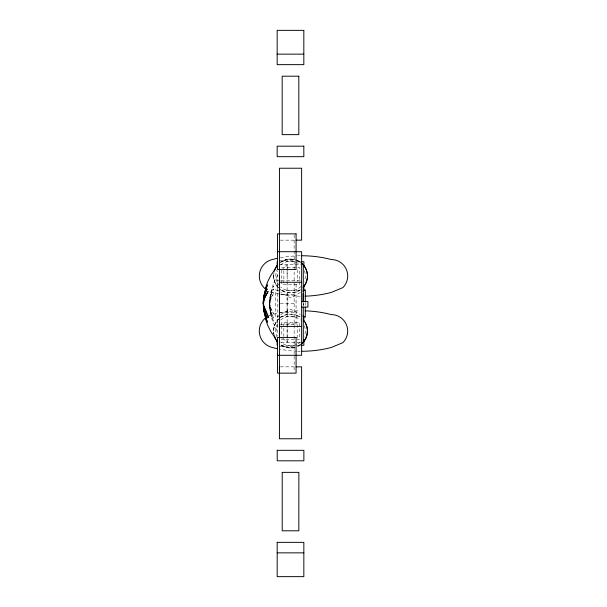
<?xml version="1.0" encoding="UTF-8"?>
<svg xmlns="http://www.w3.org/2000/svg" width="607" height="607" viewBox="0 0 607 607"><rect width="100%" height="100%" fill="white"/><g stroke="black" fill="none" stroke-linecap="round" stroke-linejoin="round"><path stroke-width="0.46" stroke-dasharray="3.04 2.28" d="M270.161 296.96L271.724 290.571L273.727 285.829C269.007 295.594 267.421 308.553 273.749 318.022L271.724 313.66L270.161 307.855M282.718 338.122L287.134 342.31L287.134 338.66M287.134 337.113L287.134 322.909M287.134 311.171L287.134 313.546L287.134 293.462M287.134 282.202L287.134 342.31M287.134 276.064L287.134 264.698L282.718 268.886M287.134 268.34L287.134 264.698L287.134 266.018M305.313 305.344L305.313 302.59M277.763 275.161C272.467 283.606 269.758 293.477 269.645 303.424C269.796 309.524 270.995 315.67 273.727 321.179L271.724 316.869L270.161 311.072L269.645 303.583C269.432 298.432 270.699 293.196 273.749 288.993C266.352 302.544 270.153 319.29 277.763 331.847M270.161 296.96L269.637 305.647L270.161 301.072M269.872 307.802L269.637 301.36L270.161 305.936M269.637 303.553L270.161 299.737M269.637 303.47L270.161 307.271M273.803 273.598C273.165 277.589 274.205 281.625 276.2 285.085M270.161 301.072L271.724 296.618L273.734 293.295L271.724 296.049L270.161 299.737M276.177 321.938C273.992 325.625 273.127 329.973 273.833 334.214A16.981 16.981 0 0 1 278.894 318.652M300.283 344.571L297.286 346.24M300.389 292.46L290.525 297.893L280.669 292.46M279.842 315.01L275.73 317.271L275.745 289.744L279.85 292.013M280.662 314.555L290.518 309.122L300.382 314.555M295.154 347.363A16.981 16.981 0 0 1 292.642 347.879L288.386 347.879A16.981 16.981 0 0 1 280.533 344.768C284.721 347.682 290.063 348.767 294.979 347.136M292.665 259.136L286.163 259.675L280.555 262.247A16.981 16.981 0 0 1 288.408 259.136L292.665 259.136A16.981 16.981 0 0 1 295.169 259.652M290.518 347.917L292.642 347.879M280.366 240.152L295.154 240.152M279.44 260.623L294.145 260.623M280.866 261.731L300.199 261.731M279.432 264.698L300.602 264.698M281.807 267.262L299.259 267.262L299.259 284.706L281.807 284.706L281.807 269.098M280.275 280.259L277.513 280.259L277.513 326.741M281.193 280.259L302.369 280.259M279.948 290.237L277.187 290.237L277.187 270.927M280.866 290.237L300.199 290.237M280.366 294.752L296.079 294.752M280.373 303.508L296.079 303.5M280.366 312.248L296.079 312.248M279.926 316.778L277.164 316.778L277.164 336.088M280.844 316.778L300.184 316.778M280.366 324.722L296.079 324.722L296.079 282.278M281.147 342.31L300.602 342.31M280.844 345.284L300.184 345.284M279.44 346.377L294.145 346.377M280.366 366.84L295.154 366.848M290.533 259.098L296.785 260.198M297.309 260.775L300.518 262.247A16.981 16.981 0 0 0 297.567 260.532M300.518 262.247L298.978 261.359L300.306 262.444M270.161 307.271L271.724 310.966L273.742 313.72L271.724 310.389L270.161 305.936M270.161 310.223L271.724 314.676M269.637 301.899L270.161 307.855M303.295 302.567L303.295 305.359M297.21 269.751L297.21 281.329M297.187 338.16L297.187 323.903L283.841 323.903L283.841 338.16M294.145 234.788L294.145 354.359M294.145 356.241L294.145 372.212M287.134 270.775L287.134 283.203M283.864 270.639L283.864 283.112M281.792 325.064L281.792 322.309L299.236 322.309L299.236 339.753L281.792 339.753L281.792 336.999M281.792 325.982L281.792 336.081M268.787 315.837A16.905 16.905 0 0 1 272.338 314.578A116.825 116.825 0 0 1 300.131 310.814M300.131 351.248A116.825 116.825 0 0 1 297.65 351.187M296.823 351.157A116.825 116.825 0 0 1 280.404 349.291M304.319 325.731A14.788 14.788 0 0 1 304.319 336.331M300.412 342.022A14.788 14.788 0 0 1 297.908 343.835M296.535 344.541A14.788 14.788 0 0 1 280.616 342.022M277.004 337.052A14.788 14.788 0 0 1 278.552 322.34M280.616 320.048A14.788 14.788 0 0 1 300.412 320.048M304.342 270.684A14.788 14.788 0 0 1 304.342 281.284M300.989 286.443A14.788 14.788 0 0 1 280.639 286.974M279.546 285.882A14.788 14.788 0 0 1 277.027 269.971M280.639 265.001A14.788 14.788 0 0 1 300.435 265.001M300.154 296.201A116.825 116.825 0 0 1 272.361 292.437A16.905 16.905 0 0 1 268.81 291.178M280.426 257.725A116.825 116.825 0 0 1 296.846 255.858M297.673 255.828A116.825 116.825 0 0 1 300.154 255.767M300.495 344.768A16.981 16.981 0 0 1 296.762 346.817M279.524 318.091A16.981 16.981 0 0 1 282.338 316.156C287.407 313.47 293.621 313.47 298.697 316.156A16.981 16.981 0 0 1 300.146 317.051M300.442 344.693A16.89 16.89 0 0 1 297.384 346.46M294.888 347.348A16.89 16.89 0 0 1 280.593 344.693M274.205 335.405A16.89 16.89 0 0 1 278.575 319.092M280.593 317.37A16.89 16.89 0 0 1 300.442 317.37M300.457 289.645A16.89 16.89 0 0 1 279.228 288.53M278.59 287.923A16.89 16.89 0 0 1 274.015 272.467M280.609 262.323A16.89 16.89 0 0 1 294.903 259.675M295.746 259.925A16.89 16.89 0 0 1 300.457 262.323M300.162 289.971A16.981 16.981 0 0 1 298.712 290.867C293.644 293.545 287.422 293.545 282.354 290.867A16.981 16.981 0 0 1 279.546 288.924M278.31 287.764A16.981 16.981 0 0 1 273.719 273.643M303.303 303.508L303.303 305.329L303.295 303.508"/><path stroke-width="0.91" d="M279.44 366.84L279.425 438.762L301.603 438.762L301.626 366.848L296.079 366.848M279.432 313.546L279.432 293.462M279.432 284.099L279.432 276.064M303.303 307.157L303.295 342.31M305.313 307.18L305.306 317.271L302.84 315.913M305.313 301.671L305.321 289.744L302.855 291.102M263.362 303.849C263.309 297.293 264.895 290.799 267.573 284.842C262.307 295.048 261.913 307.719 267.209 318.015C263.006 311.839 262.247 303.637 265.236 296.793C273.833 281.443 260.707 302.969 263.339 303.538C262.11 306.11 275.502 332.401 263.817 305.837C262.687 300.048 263.924 293.902 267.209 288.993C261.921 299.289 262.307 311.96 267.573 322.173C264.872 316.217 263.332 309.699 263.362 303.166M263.817 308.796L265.236 313.849M263.559 299.205L263.339 301.36M265.236 288.856L267.573 281.944L270.768 275.517L274.751 269.728M277.164 54.144L303.826 54.144M296.079 240.152L301.626 240.152L301.626 168.23L279.44 168.23L279.44 373.146M277.513 251.7L301.626 251.7L301.626 355.3L277.513 355.3M301.125 261.731L303.887 261.731L303.887 266.329M279.44 282.278L301.626 282.278M301.626 301.588L307.924 301.588L307.924 307.112L301.626 307.112M279.44 326.422L301.626 326.422M301.102 345.284L303.864 345.284L303.864 339.768M277.187 552.848L303.849 552.856M274.751 337.28L270.768 331.49L267.573 325.064L265.236 318.151M263.514 307.263L263.559 307.802M279.432 322.909L279.44 337.113M303.887 285.639L303.887 290.237M303.864 316.778L303.864 321.376M303.295 264.698L303.295 301.641M277.187 261.731L277.187 266.329M277.164 340.686L277.164 345.284M265.6 317.856A16.905 16.905 0 0 0 272.338 347.492A116.825 116.825 0 0 0 277.164 348.638M301.785 351.263A116.825 116.825 0 0 0 331.232 347.492L342.872 342.667A16.457 16.457 0 0 0 331.232 314.578A116.825 116.825 0 0 0 305.093 310.852M265.623 289.16A16.905 16.905 0 0 1 272.361 259.53A116.825 116.825 0 0 1 277.187 258.377M301.808 255.752A116.825 116.825 0 0 1 331.255 259.53A16.457 16.457 0 0 1 342.894 287.619L331.255 292.437A116.825 116.825 0 0 1 305.116 296.163M301.171 344.252A16.981 16.981 0 0 0 307.195 334.214L307.461 329.965A16.981 16.981 0 0 0 303.318 319.881M277.429 341.855A16.981 16.981 0 0 1 274.243 335.868M301.186 262.763A16.981 16.981 0 0 1 303.341 287.134M274.258 271.147A16.981 16.981 0 0 1 277.452 265.16M301.163 262.861A16.89 16.89 0 0 1 303.083 287.286M274.47 270.768A16.89 16.89 0 0 1 277.414 265.358M305.139 322.59A16.89 16.89 0 0 1 301.148 344.154M277.391 341.665A16.89 16.89 0 0 1 274.455 336.248M277.194 542.347L277.187 576.642L303.841 576.65L303.849 542.355L277.194 542.347M277.217 450.311L277.217 460.804L303.872 460.812L303.872 450.318L277.217 450.311M282.225 472.36L282.209 530.799L298.841 530.806L298.856 472.36L282.225 472.36M303.295 293.462L303.295 301.679L303.295 293.462M303.826 30.35L277.164 30.35L277.164 64.645L303.826 64.645L303.826 30.35M298.811 76.194L282.179 76.194L282.179 134.64L298.811 134.64L298.811 76.194M303.826 146.188L277.164 146.188L277.164 156.682L303.826 156.682L303.826 146.188M296.079 233.854L277.513 233.854L277.513 269.546L296.079 269.546L296.079 233.854M296.079 337.454L277.513 337.454L277.513 373.146L296.079 373.146L296.079 337.454"/></g></svg>
